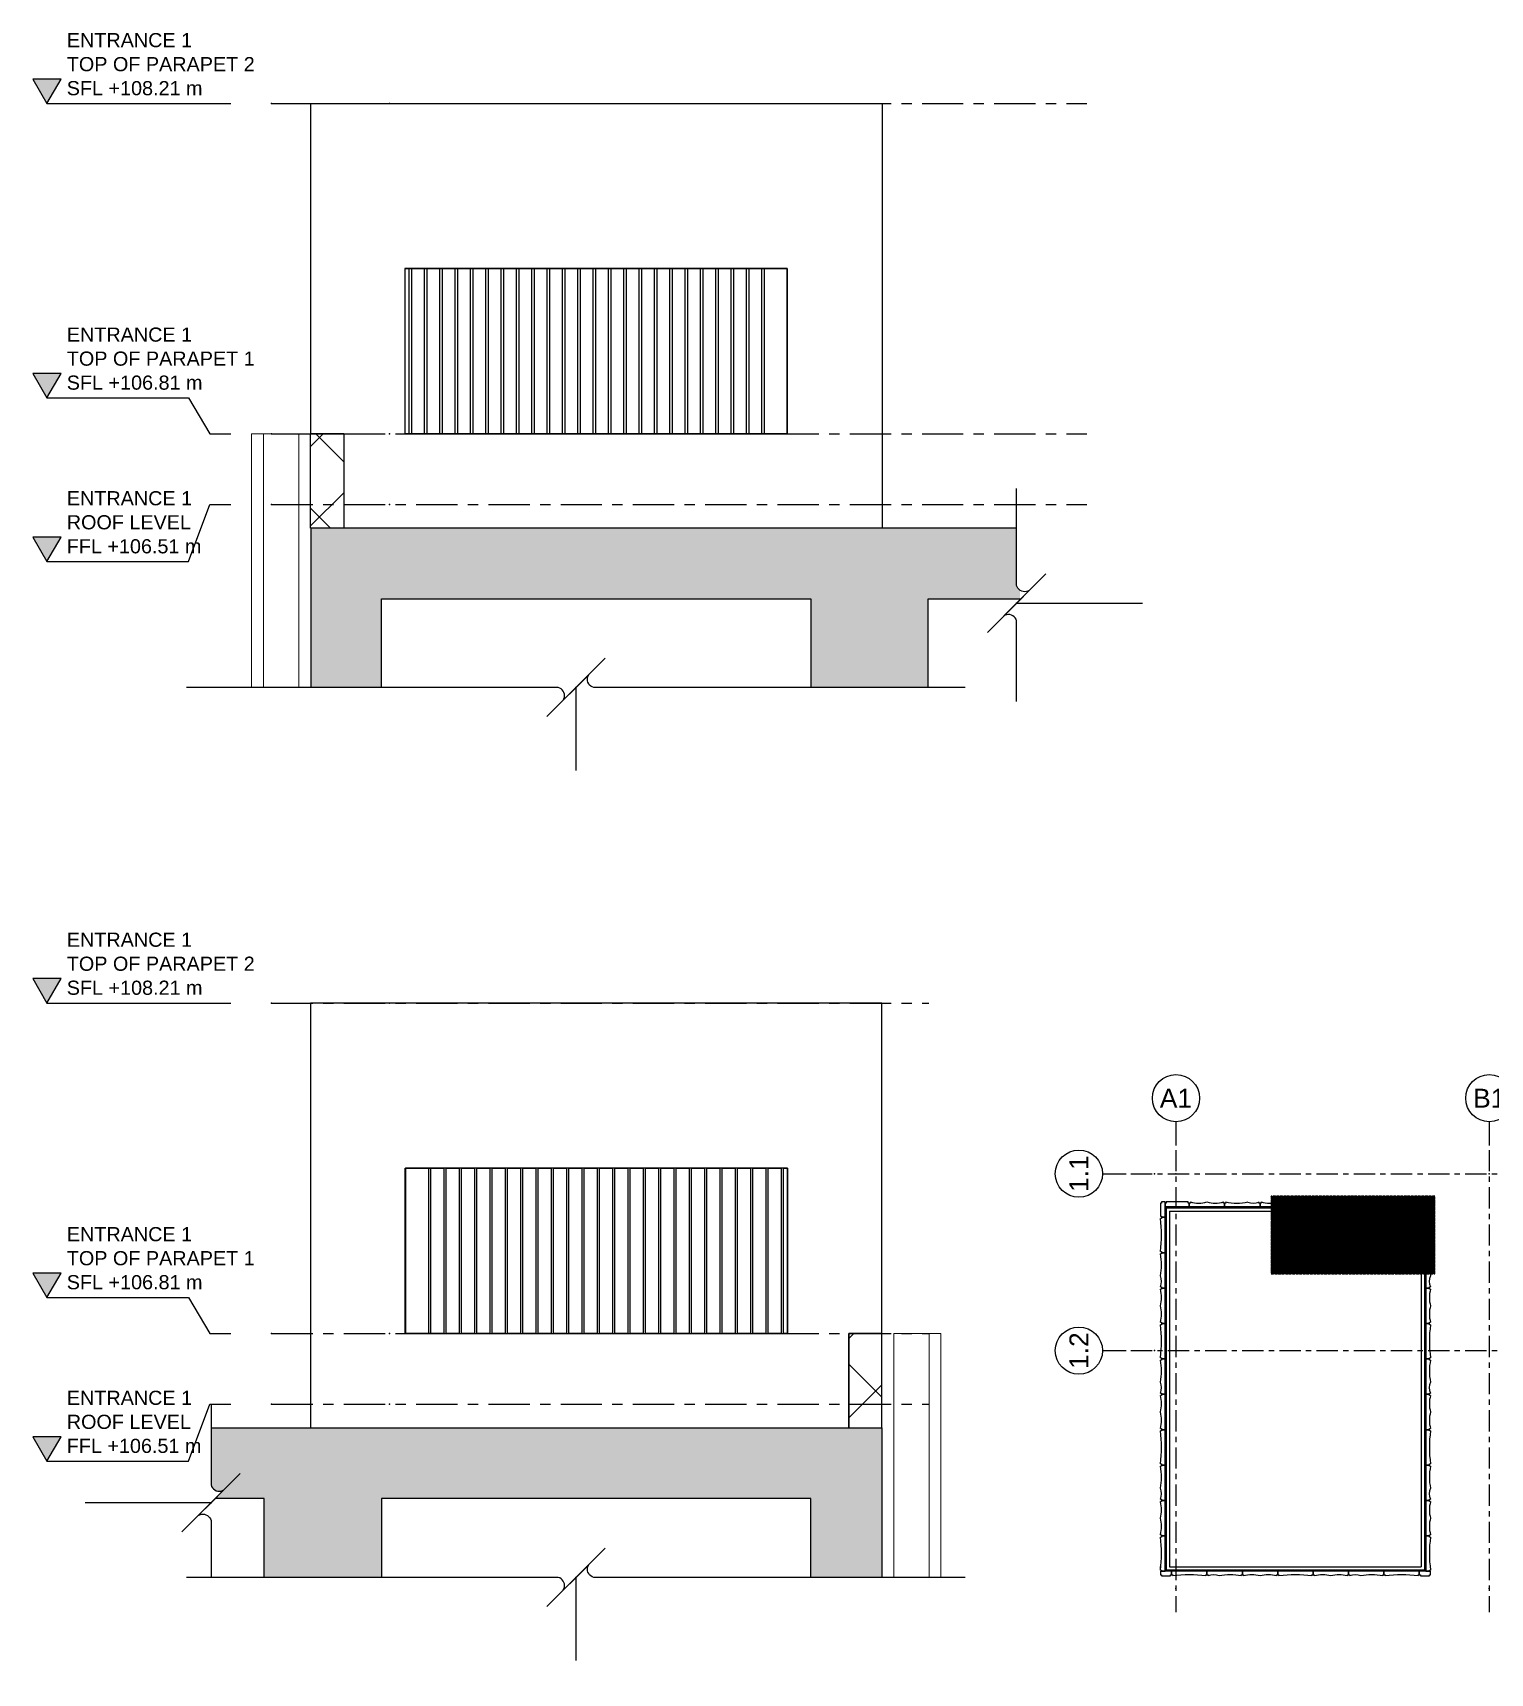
# Model space of a CAD drawing. Header units: millimetres. Extents: x -187664 to 435448, y -313239 to 299894.
# Drawn here: x 189728 to 195904, y 142501 to 149453 of the extents above; entities that cross this region are included whole.
import ezdxf
from ezdxf.enums import TextEntityAlignment as Align
from ezdxf.xclip import XClip

# ---------------------------------------------------------------- set-up
doc = ezdxf.new("R2010")
doc.units = ezdxf.units.MM
doc.header["$XCLIPFRAME"] = 0
doc.set_wipeout_variables(frame=1)
for name, pattern in [('CENTER', [2, 1.25, -0.25, 0.25, -0.25]), ('HIDDEN', [0.375, 0.25, -0.125]), ('TA_GL_000.70000', [1.925, 0.7, -0.175, 0.175, -0.175, 0.7]), ('TA_GL_000.90000', [2.475, 0.9, -0.225, 0.225, -0.225, 0.9])]:
    doc.linetypes.add(name, pattern=pattern)
doc.layers.add('000 - 0_SYM_DWG_BREAKER_DEF_SUB', color=7, linetype='Continuous', plot=False)
for name, color, linetype in [('000 - 0_SYM_DWG_BREAKER_MAIN_COLOR_1', 7, 'Continuous'), ('000 - 0_SYM_DWG_BREAKER_WIPEOUT_', 7, 'Continuous'), ('000 - 0_SYM_DWG_GRID-BUBBLE_MAIN_COLOR_6', 7, 'Continuous'), ('000 - 0_SYM_DWG_GRIDLINE_MAIN_COLOR_251', 7, 'Continuous'), ('000 - 0_SYM_DWG_HIDDENlINE_HATCH_', 7, 'Continuous'), ('000 - 0_SYM_DWG_HIDDENlINE_MAIN_COLOR_6', 7, 'Continuous'), ('000 - 0_SYM_DWG_LEVEL_MAIN_COLOR_2', 7, 'Continuous'), ('000 - 0_SYM_DWG_LEVEL_TEXT', 7, 'Continuous'), ('000 - 0_SYM_DWG_SLOPE-SYM_TEXT_COLOR_3', 7, 'Continuous'), ('000 - CONCRETE_COL_HATCH_', 7, 'Continuous'), ('000 - CONCRETE_PRECAST_MAIN_COLOR_1', 7, 'Continuous'), ('000 - CONCRETE_PRECAST_WIPEOUT_', 7, 'Continuous'), ('000 - CONCRETE_WALL_MAIN_COLOR_1', 7, 'Continuous'), ('000 - CONCRETE_WALL_MAIN_COLOR_3', 7, 'Continuous'), ('000 - EXISTING_CONCRETE_CUT_COLOR_5', 7, 'Continuous'), ('000 - EXISTING_PRECAST_MAIN_COLOR_1', 7, 'Continuous'), ('000 - GRID', 7, 'CENTER')]:
    doc.layers.add(name, color=color, linetype=linetype)
doc.layers.add('A-GLAZ-CURT', color=7, linetype='Continuous', lineweight=9)
doc.styles.add('ARIAL', font='arial.ttf')
doc.styles.add('Arial_1', font='arial.ttf', dxfattribs={"height": 250})
doc.styles.add('TA', font='', dxfattribs={"height": 4.5})
doc.styles.get('TA').set_extended_font_data('Cordia New')

# ---------------------------------------------------------------- blocks, each defined once
blk = doc.blocks.new('*U5680')
at = {"color": 7}
blk.add_wipeout([(26.67, -20.88), (0, -20.88), (0, -3.75), (-0.11, -3.43), (-0.29, -3.15), (-0.51, -2.9), (-0.78, -2.69), (-1.09, -2.54), (-1.41, -2.45), (-1.75, -2.42), (-2.08, -2.46), (-2.4, -2.56), (-2.7, -2.71), (0, 0), (2.69, 2.69), (2.39, 2.54), (2.07, 2.45), (1.73, 2.42), (1.4, 2.46), (1.08, 2.55), (0.78, 2.7), (0.52, 2.9), (0.29, 3.15), (0.12, 3.44), (0, 3.75), (0, 24.27), (26.67, 24.27), (26.67, 3.75), (26.79, 3.44), (26.96, 3.15), (27.19, 2.9), (27.45, 2.7), (27.75, 2.55), (28.07, 2.46), (28.4, 2.42), (28.74, 2.45), (29.06, 2.54), (29.36, 2.69), (26.67, 0), (23.97, -2.71), (24.27, -2.56), (24.59, -2.46), (24.92, -2.42), (25.26, -2.45), (25.58, -2.54), (25.89, -2.69), (26.16, -2.9), (26.38, -3.15), (26.56, -3.43), (26.67, -3.75)], dxfattribs=at).dxf.layer = '000 - 0_SYM_DWG_BREAKER_WIPEOUT_'
at = {"layer": '000 - 0_SYM_DWG_BREAKER_DEF_SUB', "color": 7}
blk.add_line((0, 0), (26.67, 0), dxfattribs=at)
at = {"layer": '000 - 0_SYM_DWG_BREAKER_MAIN_COLOR_1', "color": 7, "linetype": 'ByBlock', "lineweight": -2}
blk.add_line((-6.18, -6.2), (6.18, 6.2), dxfattribs=at)
blk.add_lwpolyline([(0, -20.88), (0, -3.75), (-0.11, -3.43), (-0.29, -3.15), (-0.51, -2.9), (-0.78, -2.69), (-1.09, -2.54), (-1.41, -2.45), (-1.75, -2.42), (-2.08, -2.46), (-2.4, -2.56), (-2.7, -2.71), (0, 0), (2.69, 2.69), (2.39, 2.54), (2.07, 2.45), (1.73, 2.42), (1.4, 2.46), (1.08, 2.55), (0.78, 2.7), (0.52, 2.9), (0.29, 3.15), (0.12, 3.44), (0, 3.75), (0, 24.27)], dxfattribs=at)
blk.add_point((0, 0), dxfattribs=at)
blk = doc.blocks.new('A$C24253d41')
at = {"layer": '000 - CONCRETE_COL_HATCH_'}
h = blk.add_hatch(dxfattribs=at)
h.set_pattern_fill('AR-CONC', scale=0.5)
h.set_pattern_definition([(50, (3826654, 3017441.5), (1821.8467, -159.39086), [190.5, -2095.5]), (355, (3826654, 3017441.5), (-352.4342, 1910.56845), [152.4, -1676.40584]), (100.451445, (3826805.8, 3017428.2), (1469.4125, 1751.1775), [161.9001, -1780.90245]), (46.1842, (3826654, 3017949.5), (2710.7904, -420.4233), [285.75, -3143.25]), (96.63556, (3826879.8, 3017914.4), (2374.0413, 2474.2612), [242.8502, -2671.3561]), (351.18415, (3826654, 3017949.5), (2374.0413, 2474.2612), [228.5997, -2514.5973]), (21, (3826908, 3017822.5), (1516.1439, -1022.652), [190.5, -2095.5]), (326, (3826908, 3017822.5), (618.0203, 1841.87966), [152.4, -1676.4]), (71.451445, (3827034.3, 3017737.2), (2134.1642, 819.2277), [161.9001, -1780.8994]), (37.5, (3826653.94, 3017441.46), (30.88603, 845.55039), [0, -1656.08, 0, -1701.8, 0, -1682.75]), (7.5, (3826653.9, 3017441.5), (668.19663, 1001.80575), [0, -970.28, 0, -1617.98, 0, -641.35]), (327.5, (3826087.5, 3017441.46), (1355.90595, -57.28744), [0, -635, 0, -1981.2, 0, -2628.9]), (317.5, (3825833.5, 3017441.5), (1481.2918, 254.2649), [0, -825.5, 0, -1315.72, 0, -1866.9])])
h.paths.add_polyline_path([(3709.1, 184.4), (3017.9, 184.4), (3017.9, 799), (3709.1, 799)])
h = blk.add_hatch(dxfattribs=at)
h.set_pattern_fill('AR-CONC', scale=0.1)
h.set_pattern_definition([(50, (3826653.94, 3017441.46), (364.369338, -31.878171), [38.1, -419.1]), (355, (3826653.94, 3017441.46), (-70.486843, 382.11369), [30.48, -335.281168]), (100.451445, (3826684.3, 3017438.8), (293.882494, 350.235504), [32.380018, -356.18049]), (46.1842, (3826653.94, 3017543.06), (542.15808, -84.084656), [57.15, -628.65]), (96.635558, (3826699.1, 3017536.05), (474.80827, 494.85225), [48.570046, -534.271216]), (351.184151, (3826653.94, 3017543.06), (474.80827, 494.85225), [45.719934, -502.919464]), (21, (3826704.74, 3017517.66), (303.228783, -204.530396), [38.1, -419.1]), (326, (3826704.74, 3017517.66), (123.604057, 368.375932), [30.48, -335.28]), (71.451445, (3826730, 3017500.6), (426.832839, 163.845538), [32.380018, -356.179875]), (37.5, (3826653.94, 3017441.46), (6.1772065, 169.1100777), [0, -331.216, 0, -340.36, 0, -336.55]), (7.5, (3826653.94, 3017441.46), (133.639325, 200.3611496), [0, -194.056, 0, -323.596, 0, -128.27]), (327.5, (3826540.66, 3017441.46), (271.1811903, -11.457488), [0, -127, 0, -396.24, 0, -525.78]), (317.5, (3826489.86, 3017441.46), (296.258363, 50.852982), [0, -165.1, 0, -263.144, 0, -373.38])])
h.paths.add_polyline_path([(14681.8, -1585), (14949.8, -1584.5), (14949.8, -400), (-399.7, -400), (-399.7, -1150), (-99, -1150), (-99, -700), (1720.3, -700), (1720.3, -1150), (2217.6, -1150), (2217.6, -700), (6217.6, -700), (6217.6, -1150), (6717.6, -1150), (6717.6, -700), (10717.6, -700), (10717.6, -1150), (11217.6, -1150), (11217.6, -700), (14649.6, -700), (14649.6, -1585)])
at = {"layer": '000 - EXISTING_CONCRETE_CUT_COLOR_5', "color": 7}
blk.add_lwpolyline([(14681.8, -1585), (14949.8, -1584.5), (14949.8, -400), (-399.7, -400), (-399.7, -1150), (-99, -1150), (-99, -700), (1720.3, -700), (1720.3, -1150), (2217.6, -1150), (2217.6, -700), (6217.6, -700), (6217.6, -1150), (6717.6, -1150), (6717.6, -700), (10717.6, -700), (10717.6, -1150), (11217.6, -1150), (11217.6, -700), (14649.6, -700), (14649.6, -1585)], close=True, dxfattribs=at)
blk = doc.blocks.new('*U5662')
at = {"color": 7}
blk.add_wipeout([(0, 0), (140, 0), (140, 400), (0, 400)], dxfattribs=at).dxf.layer = '000 - CONCRETE_PRECAST_WIPEOUT_'
at = {"layer": '000 - CONCRETE_COL_HATCH_'}
h = blk.add_hatch(dxfattribs=at)
h.set_pattern_fill('ANSI37', scale=1.5)
h.set_pattern_definition([(45, (0, -100), (-168.38, 168.38), []), (135, (0, -100), (-168.38, -168.38), [])])
h.paths.add_polyline_path([(0, 0), (140, 0), (140, 400), (0, 400)])
at = {"layer": '000 - CONCRETE_PRECAST_MAIN_COLOR_1', "color": 7}
blk.add_lwpolyline([(0, 0), (140, 0), (140, 400), (0, 400)], close=True, dxfattribs=at)
blk = doc.blocks.new('W-1-PP18-ST-ENT1_20260614-141428_ELEVATION_FRONT_1_EX')
at = {"layer": '000 - CONCRETE_WALL_MAIN_COLOR_1', "color": 7}
for points in [[(-1449.9, 108210), (-3871.8, 108210), (-3871.8, 106410), (-1589.6, 106410), (-1589.6, 106810), (-1449.9, 106810)], [(-3469.5, 106810), (-1849.5, 106810), (-1849.5, 107510), (-3469.5, 107510)]]:
    blk.add_lwpolyline(points, close=True, dxfattribs=at)
at = {"layer": 'A-GLAZ-CURT', "color": 7}
for p, q in [((-1399.6, 106810), (-1399.6, 105660)), ((-1199.6, 106810), (-1399.6, 106810)), ((-1249.6, 105660), (-1249.6, 106810)), ((-1199.6, 106810), (-1199.6, 105660))]:
    blk.add_line(p, q, dxfattribs=at)
at = {"layer": '000 - CONCRETE_WALL_MAIN_COLOR_3', "color": 7}
blk.add_blockref('*U5662', (-1589.6, 106410), dxfattribs=at)
at = {"layer": 'A-GLAZ-CURT', "color": 7}
ref = blk.add_blockref('A$C24253d41', (-1849.6, 106810), dxfattribs=dict(at, xscale=-1))
XClip(ref).set_block_clipping_path([(-687.9424139039, -1263.2650874775), (2606.8886995129, 1495.2064897924)])
blk = doc.blocks.new('*U5728')
at = {"layer": '000 - 0_SYM_DWG_LEVEL_MAIN_COLOR_2'}
blk.add_hatch(color=7, dxfattribs=at).paths.add_polyline_path([(-44.63, -6.91), (-47.62, -12.09), (-50.61, -6.91)])
at = {"color": 7}
blk.add_point((0, 0), dxfattribs=at)
at = {"layer": '000 - 0_SYM_DWG_GRIDLINE_MAIN_COLOR_251', "color": 7}
blk.add_lwpolyline([(-47.62, -12.09), (-17.62, -12.09), (-13.12, 0), (-8.62, 0)], dxfattribs=at)
at = {"layer": '000 - 0_SYM_DWG_LEVEL_MAIN_COLOR_2', "color": 7, "lineweight": 25}
for p, q in [((-44.63, -6.91), (-50.61, -6.91)), ((-50.61, -6.91), (-47.62, -12.09)), ((-47.62, -12.09), (-44.63, -6.91))]:
    blk.add_line(p, q, dxfattribs=at)
at = {"layer": '000 - 0_SYM_DWG_LEVEL_TEXT', "color": 7, "style": 'Arial_1'}
for tag, p in [('LV_NAME_1', (-43.4, -0.16)), ('LV_NAME_2', (-43.41, -5.25)), ('LV_NAME_3', (-43.42, -10.34))]:
    blk.add_attdef(tag, p, '', height=3, dxfattribs=at)
blk = doc.blocks.new('*U5727')
at = {"layer": '000 - 0_SYM_DWG_LEVEL_MAIN_COLOR_2'}
blk.add_hatch(color=7, dxfattribs=at).paths.add_polyline_path([(-44.63, 12.77), (-47.62, 7.6), (-50.61, 12.77)])
at = {"color": 7}
blk.add_point((0, 0), dxfattribs=at)
at = {"layer": '000 - 0_SYM_DWG_GRIDLINE_MAIN_COLOR_251', "color": 7}
blk.add_lwpolyline([(-47.62, 7.6), (-17.62, 7.6), (-13.12, 0), (-8.62, 0)], dxfattribs=at)
at = {"layer": '000 - 0_SYM_DWG_LEVEL_MAIN_COLOR_2', "color": 7, "lineweight": 25}
for p, q in [((-44.63, 12.77), (-50.61, 12.77)), ((-50.61, 12.77), (-47.62, 7.6)), ((-47.62, 7.6), (-44.63, 12.77))]:
    blk.add_line(p, q, dxfattribs=at)
at = {"layer": '000 - 0_SYM_DWG_LEVEL_TEXT', "color": 7, "style": 'Arial_1'}
for tag, p in [('LV_NAME_1', (-43.4, 19.52)), ('LV_NAME_2', (-43.41, 14.43)), ('LV_NAME_3', (-43.42, 9.34))]:
    blk.add_attdef(tag, p, '', height=3, dxfattribs=at)
blk = doc.blocks.new('*U5726')
at = {"layer": '000 - 0_SYM_DWG_LEVEL_MAIN_COLOR_2'}
blk.add_hatch(color=7, dxfattribs=at).paths.add_polyline_path([(-44.63, 5.18), (-47.62, 0), (-50.61, 5.18)])
at = {"color": 7}
blk.add_point((0, 0), dxfattribs=at)
at = {"layer": '000 - 0_SYM_DWG_GRIDLINE_MAIN_COLOR_251', "color": 7}
blk.add_lwpolyline([(-47.62, 0), (-17.62, 0), (-13.12, 0), (-8.62, 0)], dxfattribs=at)
at = {"layer": '000 - 0_SYM_DWG_LEVEL_MAIN_COLOR_2', "color": 7, "lineweight": 25}
for p, q in [((-44.63, 5.18), (-50.61, 5.18)), ((-50.61, 5.18), (-47.62, 0)), ((-47.62, 0), (-44.63, 5.18))]:
    blk.add_line(p, q, dxfattribs=at)
at = {"layer": '000 - 0_SYM_DWG_LEVEL_TEXT', "color": 7, "style": 'Arial_1'}
for tag, p in [('LV_NAME_1', (-43.4, 11.92)), ('LV_NAME_2', (-43.41, 6.83)), ('LV_NAME_3', (-43.42, 1.74))]:
    blk.add_attdef(tag, p, '', height=3, dxfattribs=at)
blk = doc.blocks.new('*U5652')
at = {"layer": '000 - 0_SYM_DWG_GRIDLINE_MAIN_COLOR_251', "color": 7, "linetype": 'ByBlock', "ltscale": 5}
blk.add_line((10, 0), (-134, 0), dxfattribs=at)
at = {"layer": '000 - 0_SYM_DWG_GRIDLINE_MAIN_COLOR_251', "color": 7}
for p in [(-124, 0), (0, 0)]:
    blk.add_point(p, dxfattribs=at)
at = {"color": 7, "style": 'TA', "flags": 1}
blk.add_attdef('LOCATION', (6, -6), '', height=4.5, rotation=270, dxfattribs=at)
blk = doc.blocks.new('W-1-PP18-ST-ENT1_20260612-020548_SECTION_B1_DIMS')
at = {"color": 7, "xscale": 20, "yscale": 20, "zscale": 20}
for name, p, values in [('*U5726', (-9189.7, 108210), {'LV_NAME_1': 'ENTRANCE 1', 'LV_NAME_2': 'TOP OF PARAPET 2', 'LV_NAME_3': 'SFL +108.21 m'}), ('*U5727', (-9189.7, 106810), {'LV_NAME_1': 'ENTRANCE 1', 'LV_NAME_2': 'TOP OF PARAPET 1', 'LV_NAME_3': 'SFL +106.81 m'}), ('*U5728', (-9189.7, 106510), {'LV_NAME_1': 'ENTRANCE 1', 'LV_NAME_2': 'ROOF LEVEL', 'LV_NAME_3': 'FFL +106.51 m'})]:
    blk.add_blockref(name, p, dxfattribs=at).add_auto_attribs(values)
at = {"layer": '000 - GRID', "color": 7, "linetype": 'TA_GL_000.70000', "xscale": 50.00000000000004, "yscale": 50.00000000000004, "zscale": 50.00000000000004, "rotation": 180}
for p in [(-8689.7, 108210), (-8689.7, 106810), (-8689.7, 106510)]:
    blk.add_blockref('*U5652', p, dxfattribs=at)
blk = doc.blocks.new('DPA_Curved type A 1 - Curved Type A-23225138-ENT 1_TOP ROOF LEVEL SHEET')
at = {"layer": '000 - EXISTING_PRECAST_MAIN_COLOR_1', "color": 7, "lineweight": 25}
for p, q in [((-750, 150), (-750, 0)), ((-700, 150), (-750, 150)), ((-750, 0), (750, 0)), ((-700, 200), (-700, 150)), ((700, 150), (700, 200)), ((750, 150), (700, 150)), ((750, 0), (750, 150))]:
    blk.add_line(p, q, dxfattribs=at)
blk.add_arc((0, 5079), 4929, 261.83504, 278.16496, dxfattribs=at)
blk = doc.blocks.new('DPA_Curved type C_Left 1 - Curved Type C_Left-23225245-ENT 1_TOP ROOF LEVEL SHEET')
at = {"layer": '000 - EXISTING_PRECAST_MAIN_COLOR_1', "color": 7, "lineweight": 25}
for p, q in [((-700, 150), (-750, 150)), ((-750, 150), (-750, 0)), ((-750, 0), (750, 0)), ((-700, 200), (-700, 150)), ((700, 150), (700, 200)), ((750, 150), (700, 150)), ((750, 0), (750, 150))]:
    blk.add_line(p, q, dxfattribs=at)
for centre, radius, start, end in [((-467, 717), 568, 245.72937, 294.27063), ((233, 2346), 2196, 257.73193, 282.26807)]:
    blk.add_arc(centre, radius, start, end, dxfattribs=at)
blk = doc.blocks.new('DPA_Curved type B 1 - Curved Type B-23225241-ENT 1_TOP ROOF LEVEL SHEET')
at = {"layer": '000 - EXISTING_PRECAST_MAIN_COLOR_1', "color": 7, "lineweight": 25}
for p, q in [((-700, 150), (-750, 150)), ((-750, 150), (-750, 0)), ((-750, 0), (750, 0)), ((-700, 200), (-700, 150)), ((700, 150), (700, 200)), ((750, 150), (700, 150)), ((750, 0), (750, 150))]:
    blk.add_line(p, q, dxfattribs=at)
for centre in [(-350, 1400), (350, 1400)]:
    blk.add_arc(centre, 1250, 253.74023, 286.25977, dxfattribs=at)
blk = doc.blocks.new('DPA_Curved type A flat - Curved Type A-24635294-ENT 1_TOP ROOF LEVEL SHEET')
at = {"layer": '000 - EXISTING_PRECAST_MAIN_COLOR_1', "color": 7, "lineweight": 25}
for p, q in [((-275, 150), (-325, 150)), ((-325, 150), (-325, 0)), ((-325, 0), (325, 0)), ((275, 200), (-275, 200)), ((-275, 200), (-275, 150)), ((275, 150), (275, 200)), ((325, 150), (275, 150)), ((325, 0), (325, 150))]:
    blk.add_line(p, q, dxfattribs=at)
blk = doc.blocks.new('DPA_Curved type A 1 - Curved Type A-23218269-ENT 1_TOP ROOF LEVEL SHEET')
at = {"layer": '000 - EXISTING_PRECAST_MAIN_COLOR_1', "color": 7, "lineweight": 25}
for p, q in [((750, 0), (-750, 0)), ((-750, 0), (-750, -150)), ((750, -150), (750, 0)), ((-750, -150), (-700, -150)), ((-700, -150), (-700, -200)), ((700, -200), (700, -150)), ((700, -150), (750, -150))]:
    blk.add_line(p, q, dxfattribs=at)
blk.add_arc((0, -5079), 4929, 81.83504, 98.16496, dxfattribs=at)
blk = doc.blocks.new('DPA_Curved type B 1 - Curved Type B-23218298-ENT 1_TOP ROOF LEVEL SHEET')
at = {"layer": '000 - EXISTING_PRECAST_MAIN_COLOR_1', "color": 7, "lineweight": 25}
for p, q in [((750, 0), (-750, 0)), ((750, -150), (750, 0)), ((-750, 0), (-750, -150)), ((-750, -150), (-700, -150)), ((-700, -150), (-700, -200)), ((700, -200), (700, -150)), ((700, -150), (750, -150))]:
    blk.add_line(p, q, dxfattribs=at)
for centre in [(-350, -1400), (350, -1400)]:
    blk.add_arc(centre, 1250, 73.74023, 106.25977, dxfattribs=at)
blk = doc.blocks.new('DPA_Curved type C_Left 1 - Curved Type C_Left-23224830-ENT 1_TOP ROOF LEVEL SHEET')
at = {"layer": '000 - EXISTING_PRECAST_MAIN_COLOR_1', "color": 7, "lineweight": 25}
for p, q in [((750, 0), (-750, 0)), ((750, -150), (750, 0)), ((-750, 0), (-750, -150)), ((-750, -150), (-700, -150)), ((-700, -150), (-700, -200)), ((700, -200), (700, -150)), ((700, -150), (750, -150))]:
    blk.add_line(p, q, dxfattribs=at)
for centre, radius, start, end in [((-467, -717), 568, 65.72937, 114.27063), ((233, -2346), 2196, 77.73193, 102.26807)]:
    blk.add_arc(centre, radius, start, end, dxfattribs=at)
blk = doc.blocks.new('DPA_Curved type A flat - Curved Type A-24635342-ENT 1_TOP ROOF LEVEL SHEET')
at = {"layer": '000 - EXISTING_PRECAST_MAIN_COLOR_1', "color": 7, "lineweight": 25}
for p, q in [((325, 0), (-325, 0)), ((325, -150), (325, 0)), ((-325, 0), (-325, -150)), ((-325, -150), (-275, -150)), ((-275, -150), (-275, -200)), ((-275, -200), (275, -200)), ((275, -200), (275, -150)), ((275, -150), (325, -150))]:
    blk.add_line(p, q, dxfattribs=at)
blk = doc.blocks.new('DPA_Curved type A flat - Curved Type A-24635293-ENT 1_TOP ROOF LEVEL SHEET')
at = {"layer": '000 - EXISTING_PRECAST_MAIN_COLOR_1', "color": 7, "lineweight": 25}
for p, q in [((513, 0), (-513, 0)), ((-513, 0), (-513, -150)), ((513, -150), (513, 0)), ((-513, -150), (-463, -150)), ((-463, -150), (-463, -200)), ((-463, -200), (463, -200)), ((463, -200), (463, -150)), ((463, -150), (513, -150))]:
    blk.add_line(p, q, dxfattribs=at)
blk = doc.blocks.new('DPA_Curved type A flat - Curved Type A-24635295-ENT 1_TOP ROOF LEVEL SHEET')
at = {"layer": '000 - EXISTING_PRECAST_MAIN_COLOR_1', "color": 7, "lineweight": 25}
for p, q in [((238, 0), (-238, 0)), ((-238, 0), (-238, -150)), ((238, -150), (238, 0)), ((-238, -150), (-188, -150)), ((-188, -150), (-188, -200)), ((-188, -200), (188, -200)), ((188, -200), (188, -150)), ((188, -150), (238, -150))]:
    blk.add_line(p, q, dxfattribs=at)
blk = doc.blocks.new('DPA_Curved type C_Left 1 - Curved Type C_Left-23225265-ENT 1_TOP ROOF LEVEL SHEET')
at = {"layer": '000 - EXISTING_PRECAST_MAIN_COLOR_1', "color": 7, "lineweight": 25}
for p, q in [((750, 0), (-750, 0)), ((750, -150), (750, 0)), ((-750, 0), (-750, -150)), ((-750, -150), (-700, -150)), ((-700, -150), (-700, -200)), ((700, -200), (700, -150)), ((700, -150), (750, -150))]:
    blk.add_line(p, q, dxfattribs=at)
for centre, radius, start, end in [((-467, -717), 568, 65.72937, 114.27063), ((233, -2346), 2196, 77.73193, 102.26807)]:
    blk.add_arc(centre, radius, start, end, dxfattribs=at)
blk = doc.blocks.new('DPA_Curved type B 1 - Curved Type B-23225269-ENT 1_TOP ROOF LEVEL SHEET')
at = {"layer": '000 - EXISTING_PRECAST_MAIN_COLOR_1', "color": 7, "lineweight": 25}
for p, q in [((750, 0), (-750, 0)), ((750, -150), (750, 0)), ((-750, 0), (-750, -150)), ((-750, -150), (-700, -150)), ((-700, -150), (-700, -200)), ((700, -200), (700, -150)), ((700, -150), (750, -150))]:
    blk.add_line(p, q, dxfattribs=at)
for centre in [(-350, -1400), (350, -1400)]:
    blk.add_arc(centre, 1250, 73.74023, 106.25977, dxfattribs=at)
blk = doc.blocks.new('DPA_Curved type A 1 - Curved Type A-23224990-ENT 1_TOP ROOF LEVEL SHEET')
at = {"layer": '000 - EXISTING_PRECAST_MAIN_COLOR_1', "color": 7, "lineweight": 25}
for p, q in [((750, 0), (-750, 0)), ((750, -150), (750, 0)), ((-750, 0), (-750, -150)), ((-750, -150), (-700, -150)), ((-700, -150), (-700, -200)), ((700, -200), (700, -150)), ((700, -150), (750, -150))]:
    blk.add_line(p, q, dxfattribs=at)
blk.add_arc((0, -5079), 4929, 81.83504, 98.16496, dxfattribs=at)
blk = doc.blocks.new('*U5710')
at = {"layer": '000 - 0_SYM_DWG_GRID-BUBBLE_MAIN_COLOR_6', "color": 7}
blk.add_line((11, 0), (6, 0), dxfattribs=at)
blk.add_circle((16, 0), 5, dxfattribs=at)
at = {"layer": '000 - 0_SYM_DWG_GRIDLINE_MAIN_COLOR_251', "color": 7, "linetype": 'ByBlock', "ltscale": 5}
blk.add_line((5, 0), (-92.94, 0), dxfattribs=at)
at = {"layer": '000 - 0_SYM_DWG_GRIDLINE_MAIN_COLOR_251', "color": 7}
for p in [(-87.94, 0), (0, 0)]:
    blk.add_point(p, dxfattribs=at)
at = {"color": 7, "style": 'TA', "flags": 1}
blk.add_attdef('LOCATION', (6, -6), '', height=4.5, rotation=270, dxfattribs=at)
at = {"layer": '000 - 0_SYM_DWG_SLOPE-SYM_TEXT_COLOR_3', "color": 7, "style": 'ARIAL'}
blk.add_attdef('GRID-HEAD', text='', height=4, rotation=270, dxfattribs=at).set_placement((16, 0), align=Align.MIDDLE_CENTER)
blk = doc.blocks.new('*U5709')
at = {"layer": '000 - 0_SYM_DWG_GRID-BUBBLE_MAIN_COLOR_6', "color": 7}
blk.add_line((11, 0), (6, 0), dxfattribs=at)
blk.add_circle((16, 0), 5, dxfattribs=at)
at = {"layer": '000 - 0_SYM_DWG_GRIDLINE_MAIN_COLOR_251', "color": 7, "linetype": 'ByBlock', "ltscale": 5}
blk.add_line((5, 0), (-92.94, 0), dxfattribs=at)
at = {"layer": '000 - 0_SYM_DWG_GRIDLINE_MAIN_COLOR_251', "color": 7}
for p in [(-87.94, 0), (0, 0)]:
    blk.add_point(p, dxfattribs=at)
at = {"color": 7, "style": 'TA', "flags": 1}
blk.add_attdef('LOCATION', (6, -6), '', height=4.5, rotation=270, dxfattribs=at)
at = {"layer": '000 - 0_SYM_DWG_SLOPE-SYM_TEXT_COLOR_3', "color": 7, "style": 'ARIAL'}
blk.add_attdef('GRID-HEAD', text='', height=4, rotation=270, dxfattribs=at).set_placement((16, 0), align=Align.MIDDLE_CENTER)
blk = doc.blocks.new('*U5711')
at = {"layer": '000 - 0_SYM_DWG_GRID-BUBBLE_MAIN_COLOR_6', "color": 7}
blk.add_line((11, 0), (6, 0), dxfattribs=at)
blk.add_circle((16, 0), 5, dxfattribs=at)
at = {"layer": '000 - 0_SYM_DWG_GRIDLINE_MAIN_COLOR_251', "color": 7, "linetype": 'ByBlock', "ltscale": 5}
blk.add_line((5, 0), (-379.99, 0), dxfattribs=at)
at = {"layer": '000 - 0_SYM_DWG_GRIDLINE_MAIN_COLOR_251', "color": 7}
for p in [(-374.99, 0), (0, 0)]:
    blk.add_point(p, dxfattribs=at)
at = {"color": 7, "style": 'TA', "flags": 1}
blk.add_attdef('LOCATION', (6, -6), '', height=4.5, rotation=270, dxfattribs=at)
at = {"layer": '000 - 0_SYM_DWG_SLOPE-SYM_TEXT_COLOR_3', "color": 7, "style": 'ARIAL'}
blk.add_attdef('GRID-HEAD', text='', height=4, rotation=270, dxfattribs=at).set_placement((16, 0), align=Align.MIDDLE_CENTER)
blk = doc.blocks.new('C-1-PP18-AR-2115-01-B_20260614-142937_KEYPLAN')
at = {"layer": '000 - 0_SYM_DWG_HIDDENlINE_HATCH_'}
h = blk.add_hatch(dxfattribs=at)
h.set_pattern_fill('ANSI31', scale=5)
h.set_pattern_definition([(45, (-1962741.744, -1437258.133), (-11.22532015, 11.22532015), [])])
h.paths.add_polyline_path([(-9241, -4243), (-2311, -4243), (-2311, -958), (-9241, -958)])
at = {"layer": '000 - 0_SYM_DWG_HIDDENlINE_MAIN_COLOR_6', "color": 7, "linetype": 'HIDDEN', "ltscale": 400}
blk.add_lwpolyline([(-9241, -4243), (-2311, -4243), (-2311, -958), (-9241, -958)], close=True, dxfattribs=at)
at = {"layer": '000 - CONCRETE_WALL_MAIN_COLOR_1', "color": 7}
for p, q in [((-2690, -1400), (-13740, -1400)), ((-13740, -1450), (-13690, -1450)), ((-13740, -1450), (-13740, -16800)), ((-13690, -1450), (-13690, -16800)), ((-13690, -1450), (-2740, -1450)), ((-13550, -1590), (-13550, -16660)), ((-13550, -1590), (-8690, -1590)), ((-13390, -1400), (-13390, -1449)), ((-8690, -1450), (-8690, -3770)), ((-8690, -1850), (-8490, -1850)), ((-8490, -1650), (-8490, -3570)), ((-3490, -1650), (-8490, -1650)), ((-6039, -1450), (-3290, -1450)), ((-6039, -1450), (-6039, -1650)), ((-5440, -1450), (-5440, -1450)), ((-3490, -1450), (-5440, -1450)), ((-3490, -3570), (-3490, -1650)), ((-3130, -1650), (-3490, -1650)), ((-3490, -1850), (-3290, -1850)), ((-3290, -1450), (-3290, -3770)), ((-3290, -1590), (-2880, -1590)), ((-3289, -1450), (-3040, -1450)), ((-3040, -1400), (-3040, -1450)), ((-3040, -1450), (-3040, -1640)), ((-2880, -1590), (-2880, -16660)), ((-2740, -1450), (-2690, -1450)), ((-2740, -1450), (-2740, -16800)), ((-2740, -1450), (-2740, -1450)), ((-2740, -1450), (-2690, -1450)), ((-2690, -1400), (-2690, -1450)), ((-2690, -16800), (-2690, -1450)), ((-8490, -3470), (-8690, -3470)), ((-3490, -3467), (-3290, -3467)), ((-3290, -3770), (-8690, -3770)), ((-8490, -3570), (-3490, -3570)), ((-4740, -3570), (-4740, -3570)), ((-4740, -3570), (-4540, -3570)), ((-4540, -3570), (-4540, -3570)), ((-13922, -16650), (-13937, -16650)), ((-13937, -16773), (-13937, -16650)), ((-13550, -16660), (-2880, -16660)), ((-13550, -16800), (-13690, -16800)), ((-2740, -16800), (-13550, -16800)), ((-13390, -16804), (-13390, -16800)), ((-13390, -16804), (-13340, -16804)), ((-13340, -16800), (-13340, -16804))]:
    blk.add_line(p, q, dxfattribs=at)
at = {"layer": '000 - EXISTING_PRECAST_MAIN_COLOR_1', "color": 7, "lineweight": 25}
for name, p, rotation in [('DPA_Curved type A flat - Curved Type A-24635294-ENT 1_TOP ROOF LEVEL SHEET', (-13740, -1525), 90), ('DPA_Curved type A flat - Curved Type A-24635293-ENT 1_TOP ROOF LEVEL SHEET', (-13228, -1400), 180), ('DPA_Curved type B 1 - Curved Type B-23218298-ENT 1_TOP ROOF LEVEL SHEET', (-11965, -1400), 180), ('DPA_Curved type C_Left 1 - Curved Type C_Left-23224830-ENT 1_TOP ROOF LEVEL SHEET', (-10465, -1400), 180), ('DPA_Curved type B 1 - Curved Type B-23218298-ENT 1_TOP ROOF LEVEL SHEET', (-8965, -1400), 180), ('DPA_Curved type C_Left 1 - Curved Type C_Left-23224830-ENT 1_TOP ROOF LEVEL SHEET', (-7465, -1400), 180), ('DPA_Curved type C_Left 1 - Curved Type C_Left-23224830-ENT 1_TOP ROOF LEVEL SHEET', (-5965, -1400), 180), ('DPA_Curved type B 1 - Curved Type B-23218298-ENT 1_TOP ROOF LEVEL SHEET', (-4465, -1400), 180), ('DPA_Curved type A flat - Curved Type A-24635293-ENT 1_TOP ROOF LEVEL SHEET', (-3202, -1400), 180), ('DPA_Curved type A flat - Curved Type A-24635342-ENT 1_TOP ROOF LEVEL SHEET', (-2690, -1525), 90), ('DPA_Curved type A 1 - Curved Type A-23225138-ENT 1_TOP ROOF LEVEL SHEET', (-13740, -2600), 90), ('DPA_Curved type A 1 - Curved Type A-23218269-ENT 1_TOP ROOF LEVEL SHEET', (-2690, -2600), 90), ('DPA_Curved type C_Left 1 - Curved Type C_Left-23225245-ENT 1_TOP ROOF LEVEL SHEET', (-13740, -4100), 90), ('DPA_Curved type C_Left 1 - Curved Type C_Left-23224830-ENT 1_TOP ROOF LEVEL SHEET', (-2690, -4100), 90), ('DPA_Curved type B 1 - Curved Type B-23225241-ENT 1_TOP ROOF LEVEL SHEET', (-13740, -5600), 90), ('DPA_Curved type B 1 - Curved Type B-23218298-ENT 1_TOP ROOF LEVEL SHEET', (-2690, -5600), 90), ('DPA_Curved type A 1 - Curved Type A-23225138-ENT 1_TOP ROOF LEVEL SHEET', (-13740, -7100), 90), ('DPA_Curved type A 1 - Curved Type A-23218269-ENT 1_TOP ROOF LEVEL SHEET', (-2690, -7100), 90), ('DPA_Curved type C_Left 1 - Curved Type C_Left-23225245-ENT 1_TOP ROOF LEVEL SHEET', (-13740, -8600), 90), ('DPA_Curved type C_Left 1 - Curved Type C_Left-23224830-ENT 1_TOP ROOF LEVEL SHEET', (-2690, -8600), 90), ('DPA_Curved type B 1 - Curved Type B-23225241-ENT 1_TOP ROOF LEVEL SHEET', (-13740, -10100), 90), ('DPA_Curved type B 1 - Curved Type B-23218298-ENT 1_TOP ROOF LEVEL SHEET', (-2690, -10100), 90), ('DPA_Curved type A 1 - Curved Type A-23225138-ENT 1_TOP ROOF LEVEL SHEET', (-13740, -11600), 90), ('DPA_Curved type A 1 - Curved Type A-23218269-ENT 1_TOP ROOF LEVEL SHEET', (-2690, -11600), 90), ('DPA_Curved type C_Left 1 - Curved Type C_Left-23225245-ENT 1_TOP ROOF LEVEL SHEET', (-13740, -13100), 90), ('DPA_Curved type C_Left 1 - Curved Type C_Left-23224830-ENT 1_TOP ROOF LEVEL SHEET', (-2690, -13100), 90), ('DPA_Curved type B 1 - Curved Type B-23225241-ENT 1_TOP ROOF LEVEL SHEET', (-13740, -14600), 90), ('DPA_Curved type B 1 - Curved Type B-23218298-ENT 1_TOP ROOF LEVEL SHEET', (-2690, -14600), 90), ('DPA_Curved type A 1 - Curved Type A-23225138-ENT 1_TOP ROOF LEVEL SHEET', (-13740, -16100), 90), ('DPA_Curved type A 1 - Curved Type A-23218269-ENT 1_TOP ROOF LEVEL SHEET', (-2690, -16100), 90)]:
    blk.add_blockref(name, p, dxfattribs=dict(at, rotation=rotation))
for name, p in [('DPA_Curved type A flat - Curved Type A-24635295-ENT 1_TOP ROOF LEVEL SHEET', (-13703, -16850)), ('DPA_Curved type A 1 - Curved Type A-23224990-ENT 1_TOP ROOF LEVEL SHEET', (-12715, -16850)), ('DPA_Curved type C_Left 1 - Curved Type C_Left-23225265-ENT 1_TOP ROOF LEVEL SHEET', (-11215, -16850)), ('DPA_Curved type B 1 - Curved Type B-23225269-ENT 1_TOP ROOF LEVEL SHEET', (-9715, -16850)), ('DPA_Curved type A 1 - Curved Type A-23224990-ENT 1_TOP ROOF LEVEL SHEET', (-8215, -16850)), ('DPA_Curved type B 1 - Curved Type B-23225269-ENT 1_TOP ROOF LEVEL SHEET', (-6715, -16850)), ('DPA_Curved type C_Left 1 - Curved Type C_Left-23225265-ENT 1_TOP ROOF LEVEL SHEET', (-5215, -16850)), ('DPA_Curved type A 1 - Curved Type A-23224990-ENT 1_TOP ROOF LEVEL SHEET', (-3715, -16850)), ('DPA_Curved type A flat - Curved Type A-24635295-ENT 1_TOP ROOF LEVEL SHEET', (-2727, -16850))]:
    blk.add_blockref(name, p, dxfattribs=at)
at = {"layer": '000 - GRID', "color": 7, "linetype": 'TA_GL_000.90000', "xscale": 200, "yscale": 200, "zscale": 200}
for name, p, rotation, values in [('*U5709', (-13280, 0), 90, {'GRID-HEAD': 'A1'}), ('*U5710', (0, 0), 90, {'GRID-HEAD': 'B1'}), ('*U5711', (-14193, 0), 180, {'GRID-HEAD': '1.1'}), ('*U5711', (-14193, -7500), 180, {'GRID-HEAD': '1.2'})]:
    blk.add_blockref(name, p, dxfattribs=dict(at, rotation=rotation)).add_auto_attribs(values)
blk = doc.blocks.new('*U5715')
at = {"color": 7}
blk.add_wipeout([(17.63, -82.5), (0, -82.5), (0, -3.75), (-0.11, -3.43), (-0.29, -3.15), (-0.51, -2.9), (-0.78, -2.69), (-1.09, -2.54), (-1.41, -2.45), (-1.75, -2.42), (-2.08, -2.46), (-2.4, -2.56), (-2.7, -2.71), (0, 0), (2.69, 2.69), (2.39, 2.54), (2.07, 2.45), (1.73, 2.42), (1.4, 2.46), (1.08, 2.55), (0.78, 2.7), (0.52, 2.9), (0.29, 3.15), (0.12, 3.44), (0, 3.75), (0, 82.5), (17.63, 82.5), (17.63, 3.75), (17.75, 3.44), (17.92, 3.15), (18.14, 2.9), (18.41, 2.7), (18.71, 2.55), (19.03, 2.46), (19.36, 2.42), (19.69, 2.45), (20.01, 2.54), (20.31, 2.69), (17.63, 0), (14.92, -2.71), (15.22, -2.56), (15.55, -2.46), (15.88, -2.42), (16.22, -2.45), (16.54, -2.54), (16.84, -2.69), (17.11, -2.9), (17.34, -3.15), (17.51, -3.43), (17.63, -3.75)], dxfattribs=at).dxf.layer = '000 - 0_SYM_DWG_BREAKER_WIPEOUT_'
at = {"layer": '000 - 0_SYM_DWG_BREAKER_DEF_SUB', "color": 7}
blk.add_line((0, 0), (17.63, 0), dxfattribs=at)
at = {"layer": '000 - 0_SYM_DWG_BREAKER_MAIN_COLOR_1', "color": 7, "linetype": 'ByBlock', "lineweight": -2}
blk.add_line((-6.18, -6.2), (6.18, 6.2), dxfattribs=at)
blk.add_lwpolyline([(0, -82.5), (0, -3.75), (-0.11, -3.43), (-0.29, -3.15), (-0.51, -2.9), (-0.78, -2.69), (-1.09, -2.54), (-1.41, -2.45), (-1.75, -2.42), (-2.08, -2.46), (-2.4, -2.56), (-2.7, -2.71), (0, 0), (2.69, 2.69), (2.39, 2.54), (2.07, 2.45), (1.73, 2.42), (1.4, 2.46), (1.08, 2.55), (0.78, 2.7), (0.52, 2.9), (0.29, 3.15), (0.12, 3.44), (0, 3.75), (0, 82.5)], dxfattribs=at)
blk.add_point((0, 0), dxfattribs=at)
blk = doc.blocks.new('A$C37c890f9')
at = {"color": 7}
blk.add_wipeout([(1512.3, 0), (1522.5, 0), (1522.5, -700), (1512.3, -700)], dxfattribs=at)
for points in [[(0, -700), (1620.6, -700), (1620.6, 0), (0, 0)], [(1512.3, 0), (1522.5, 0), (1522.5, -700), (1512.3, -700)]]:
    blk.add_lwpolyline(points, close=True, dxfattribs=at)
for points in [[(17.3, 0), (27.5, 0), (27.5, -700), (17.3, -700)], [(82.3, 0), (92.5, 0), (92.5, -700), (82.3, -700)], [(147.3, 0), (157.5, 0), (157.5, -700), (147.3, -700)], [(212.3, 0), (222.5, 0), (222.5, -700), (212.3, -700)], [(277.3, 0), (287.5, 0), (287.5, -700), (277.3, -700)], [(342.3, 0), (352.5, 0), (352.5, -700), (342.3, -700)], [(407.3, 0), (417.5, 0), (417.5, -700), (407.3, -700)], [(472.3, 0), (482.5, 0), (482.5, -700), (472.3, -700)], [(537.3, 0), (547.5, 0), (547.5, -700), (537.3, -700)], [(602.3, 0), (612.5, 0), (612.5, -700), (602.3, -700)], [(667.3, 0), (677.5, 0), (677.5, -700), (667.3, -700)], [(732.3, 0), (742.5, 0), (742.5, -700), (732.3, -700)], [(797.3, 0), (807.5, 0), (807.5, -700), (797.3, -700)], [(862.3, 0), (872.5, 0), (872.5, -700), (862.3, -700)], [(927.3, 0), (937.5, 0), (937.5, -700), (927.3, -700)], [(992.3, 0), (1002.5, 0), (1002.5, -700), (992.3, -700)], [(1057.3, 0), (1067.5, 0), (1067.5, -700), (1057.3, -700)], [(1122.3, 0), (1132.5, 0), (1132.5, -700), (1122.3, -700)], [(1187.3, 0), (1197.5, 0), (1197.5, -700), (1187.3, -700)], [(1252.3, 0), (1262.5, 0), (1262.5, -700), (1252.3, -700)], [(1317.3, 0), (1327.5, 0), (1327.5, -700), (1317.3, -700)], [(1382.3, 0), (1392.5, 0), (1392.5, -700), (1382.3, -700)], [(1447.3, 0), (1457.5, 0), (1457.5, -700), (1447.3, -700)]]:
    blk.add_wipeout(points, dxfattribs=at)
for points in [[(17.3, 0), (27.5, 0), (27.5, -700), (17.3, -700)], [(82.3, 0), (92.5, 0), (92.5, -700), (82.3, -700)], [(147.3, 0), (157.5, 0), (157.5, -700), (147.3, -700)], [(212.3, 0), (222.5, 0), (222.5, -700), (212.3, -700)], [(277.3, 0), (287.5, 0), (287.5, -700), (277.3, -700)], [(342.3, 0), (352.5, 0), (352.5, -700), (342.3, -700)], [(407.3, 0), (417.5, 0), (417.5, -700), (407.3, -700)], [(472.3, 0), (482.5, 0), (482.5, -700), (472.3, -700)], [(537.3, 0), (547.5, 0), (547.5, -700), (537.3, -700)], [(602.3, 0), (612.5, 0), (612.5, -700), (602.3, -700)], [(667.3, 0), (677.5, 0), (677.5, -700), (667.3, -700)], [(732.3, 0), (742.5, 0), (742.5, -700), (732.3, -700)], [(797.3, 0), (807.5, 0), (807.5, -700), (797.3, -700)], [(862.3, 0), (872.5, 0), (872.5, -700), (862.3, -700)], [(927.3, 0), (937.5, 0), (937.5, -700), (927.3, -700)], [(992.3, 0), (1002.5, 0), (1002.5, -700), (992.3, -700)], [(1057.3, 0), (1067.5, 0), (1067.5, -700), (1057.3, -700)], [(1122.3, 0), (1132.5, 0), (1132.5, -700), (1122.3, -700)], [(1187.3, 0), (1197.5, 0), (1197.5, -700), (1187.3, -700)], [(1252.3, 0), (1262.5, 0), (1262.5, -700), (1252.3, -700)], [(1317.3, 0), (1327.5, 0), (1327.5, -700), (1317.3, -700)], [(1382.3, 0), (1392.5, 0), (1392.5, -700), (1382.3, -700)], [(1447.3, 0), (1457.5, 0), (1457.5, -700), (1447.3, -700)]]:
    blk.add_lwpolyline(points, close=True, dxfattribs=at)

msp = doc.modelspace()

# ---------------------------------------------------------------- block references
at = {"color": 7}
msp.add_blockref('W-1-PP18-ST-ENT1_20260614-141428_ELEVATION_FRONT_1_EX', (194776.198, 37131.154), dxfattribs=at)
at = {"color": 7, "xscale": 0.1, "yscale": 0.1, "zscale": 0.1}
msp.add_blockref('C-1-PP18-AR-2115-01-B_20260614-142937_KEYPLAN', (195900.542, 144617.893), dxfattribs=at)

# ---------------------------------------------------------------- wipeouts: each hides what was drawn before it
at = {"color": 7}
msp.add_wipeout([(192817.207, 148453.815), (192827.422, 148453.815), (192827.422, 147753.815), (192817.207, 147753.815)], dxfattribs=at)

# ---------------------------------------------------------------- next in the draw order: linework, layer by layer
msp.add_lwpolyline([(191304.885, 147753.815), (192925.485, 147753.815), (192925.485, 148453.815), (191304.885, 148453.815)], close=True, dxfattribs=at)

# ---------------------------------------------------------------- next in the draw order: block references
at = {"color": 7, "xscale": -20, "yscale": -20, "zscale": 20}
msp.add_blockref('*U5680', (190483.107, 143223.486), dxfattribs=at)

# ---------------------------------------------------------------- next in the draw order: block references
at = {"color": 7, "xscale": -1}
msp.add_blockref('W-1-PP18-ST-ENT1_20260614-141428_ELEVATION_FRONT_1_EX', (189455.708, 40943.815), dxfattribs=at)
at = {"color": 7}
ref = msp.add_blockref('W-1-PP18-ST-ENT1_20260612-020548_SECTION_B1_DIMS', (199929.783, 37131.154), dxfattribs=at)
XClip(ref).set_block_clipping_path([(-10649.7072336392, 105459.3563103029), (-6404.7427586732, 112508.567296644)])
at = {"color": 7, "xscale": -20, "yscale": 20, "zscale": 20, "rotation": 90}
msp.add_blockref('*U5715', (192029.815, 142907.086), dxfattribs=at)

# ---------------------------------------------------------------- next in the draw order: linework, layer by layer
at = {"color": 7}
msp.add_lwpolyline([(192817.207, 148453.815), (192827.422, 148453.815), (192827.422, 147753.815), (192817.207, 147753.815)], close=True, dxfattribs=at)

# ---------------------------------------------------------------- next in the draw order: block references
at = {"color": 7, "xscale": 20, "yscale": 20, "zscale": 20}
msp.add_blockref('*U5680', (193897.235, 147036.147), dxfattribs=at)
at = {"color": 7, "xscale": -20, "yscale": 20, "zscale": 20, "rotation": 90}
msp.add_blockref('*U5715', (192029.815, 146678.63), dxfattribs=at)
at = {"color": 7, "xscale": -1}
msp.add_blockref('A$C37c890f9', (192926.722, 144641.154), dxfattribs=at)

# ---------------------------------------------------------------- next in the draw order: block references
at = {"color": 7}
ref = msp.add_blockref('W-1-PP18-ST-ENT1_20260612-020548_SECTION_B1_DIMS', (199929.783, 40943.815), dxfattribs=at)
XClip(ref).set_block_clipping_path([(-10649.7072336392, 101646.6953517758), (-5734.6697432015, 108695.9063381169)])

# ---------------------------------------------------------------- next in the draw order: wipeouts: each hides what was drawn before it
for points in [[(191322.207, 148453.815), (191332.422, 148453.815), (191332.422, 147753.815), (191322.207, 147753.815)], [(191387.207, 148453.815), (191397.422, 148453.815), (191397.422, 147753.815), (191387.207, 147753.815)], [(191452.207, 148453.815), (191462.422, 148453.815), (191462.422, 147753.815), (191452.207, 147753.815)], [(191517.207, 148453.815), (191527.422, 148453.815), (191527.422, 147753.815), (191517.207, 147753.815)], [(191582.207, 148453.815), (191592.422, 148453.815), (191592.422, 147753.815), (191582.207, 147753.815)], [(191647.207, 148453.815), (191657.422, 148453.815), (191657.422, 147753.815), (191647.207, 147753.815)], [(191712.207, 148453.815), (191722.422, 148453.815), (191722.422, 147753.815), (191712.207, 147753.815)], [(191777.207, 148453.815), (191787.422, 148453.815), (191787.422, 147753.815), (191777.207, 147753.815)], [(191842.207, 148453.815), (191852.422, 148453.815), (191852.422, 147753.815), (191842.207, 147753.815)], [(191907.207, 148453.815), (191917.422, 148453.815), (191917.422, 147753.815), (191907.207, 147753.815)], [(191972.207, 148453.815), (191982.422, 148453.815), (191982.422, 147753.815), (191972.207, 147753.815)], [(192037.207, 148453.815), (192047.422, 148453.815), (192047.422, 147753.815), (192037.207, 147753.815)], [(192102.207, 148453.815), (192112.422, 148453.815), (192112.422, 147753.815), (192102.207, 147753.815)], [(192167.207, 148453.815), (192177.422, 148453.815), (192177.422, 147753.815), (192167.207, 147753.815)], [(192232.207, 148453.815), (192242.422, 148453.815), (192242.422, 147753.815), (192232.207, 147753.815)], [(192297.207, 148453.815), (192307.422, 148453.815), (192307.422, 147753.815), (192297.207, 147753.815)], [(192362.207, 148453.815), (192372.422, 148453.815), (192372.422, 147753.815), (192362.207, 147753.815)], [(192427.207, 148453.815), (192437.422, 148453.815), (192437.422, 147753.815), (192427.207, 147753.815)], [(192492.207, 148453.815), (192502.422, 148453.815), (192502.422, 147753.815), (192492.207, 147753.815)], [(192557.207, 148453.815), (192567.422, 148453.815), (192567.422, 147753.815), (192557.207, 147753.815)], [(192622.207, 148453.815), (192632.422, 148453.815), (192632.422, 147753.815), (192622.207, 147753.815)], [(192687.207, 148453.815), (192697.422, 148453.815), (192697.422, 147753.815), (192687.207, 147753.815)], [(192752.207, 148453.815), (192762.422, 148453.815), (192762.422, 147753.815), (192752.207, 147753.815)]]:
    msp.add_wipeout(points, dxfattribs=at)

# ---------------------------------------------------------------- next in the draw order: linework, layer by layer
for points in [[(191322.207, 148453.815), (191332.422, 148453.815), (191332.422, 147753.815), (191322.207, 147753.815)], [(191387.207, 148453.815), (191397.422, 148453.815), (191397.422, 147753.815), (191387.207, 147753.815)], [(191452.207, 148453.815), (191462.422, 148453.815), (191462.422, 147753.815), (191452.207, 147753.815)], [(191517.207, 148453.815), (191527.422, 148453.815), (191527.422, 147753.815), (191517.207, 147753.815)], [(191582.207, 148453.815), (191592.422, 148453.815), (191592.422, 147753.815), (191582.207, 147753.815)], [(191647.207, 148453.815), (191657.422, 148453.815), (191657.422, 147753.815), (191647.207, 147753.815)], [(191712.207, 148453.815), (191722.422, 148453.815), (191722.422, 147753.815), (191712.207, 147753.815)], [(191777.207, 148453.815), (191787.422, 148453.815), (191787.422, 147753.815), (191777.207, 147753.815)], [(191842.207, 148453.815), (191852.422, 148453.815), (191852.422, 147753.815), (191842.207, 147753.815)], [(191907.207, 148453.815), (191917.422, 148453.815), (191917.422, 147753.815), (191907.207, 147753.815)], [(191972.207, 148453.815), (191982.422, 148453.815), (191982.422, 147753.815), (191972.207, 147753.815)], [(192037.207, 148453.815), (192047.422, 148453.815), (192047.422, 147753.815), (192037.207, 147753.815)], [(192102.207, 148453.815), (192112.422, 148453.815), (192112.422, 147753.815), (192102.207, 147753.815)], [(192167.207, 148453.815), (192177.422, 148453.815), (192177.422, 147753.815), (192167.207, 147753.815)], [(192232.207, 148453.815), (192242.422, 148453.815), (192242.422, 147753.815), (192232.207, 147753.815)], [(192297.207, 148453.815), (192307.422, 148453.815), (192307.422, 147753.815), (192297.207, 147753.815)], [(192362.207, 148453.815), (192372.422, 148453.815), (192372.422, 147753.815), (192362.207, 147753.815)], [(192427.207, 148453.815), (192437.422, 148453.815), (192437.422, 147753.815), (192427.207, 147753.815)], [(192492.207, 148453.815), (192502.422, 148453.815), (192502.422, 147753.815), (192492.207, 147753.815)], [(192557.207, 148453.815), (192567.422, 148453.815), (192567.422, 147753.815), (192557.207, 147753.815)], [(192622.207, 148453.815), (192632.422, 148453.815), (192632.422, 147753.815), (192622.207, 147753.815)], [(192687.207, 148453.815), (192697.422, 148453.815), (192697.422, 147753.815), (192687.207, 147753.815)], [(192752.207, 148453.815), (192762.422, 148453.815), (192762.422, 147753.815), (192752.207, 147753.815)]]:
    msp.add_lwpolyline(points, close=True, dxfattribs=at)

doc.saveas('drawing.dxf')
